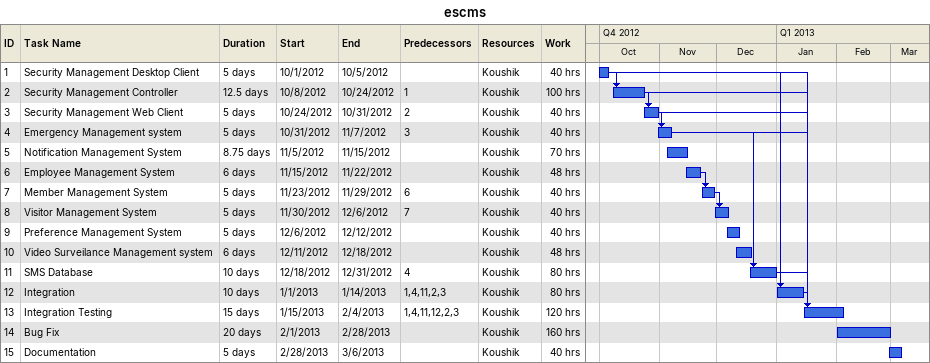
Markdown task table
escms

| ID | Task | Duration | Start | Finish | Predecessors | Resources | Work (h) |
|---|---|---|---|---|---|---|---|
| 1 | Security Management Desktop Client | 5d | 2012-10-01 | 2012-10-05 |  | Koushik | 40 |
| 2 | Security Management Controller | 12.5d | 2012-10-08 | 2012-10-24 | 1 | Koushik | 100 |
| 3 | Security Management Web Client | 5d | 2012-10-24 | 2012-10-31 | 2 | Koushik | 40 |
| 4 | Emergency Management system | 5d | 2012-10-31 | 2012-11-07 | 3 | Koushik | 40 |
| 5 | Notification Management System | 8.75d | 2012-11-05 | 2012-11-15 |  | Koushik | 70 |
| 6 | Employee Management System | 6d | 2012-11-15 | 2012-11-22 |  | Koushik | 48 |
| 7 | Member Management System | 5d | 2012-11-23 | 2012-11-29 | 6 | Koushik | 40 |
| 8 | Visitor Management System | 5d | 2012-11-30 | 2012-12-06 | 7 | Koushik | 40 |
| 9 | Preference Management System | 5d | 2012-12-06 | 2012-12-12 |  | Koushik | 40 |
| 10 | Video Surveilance Management system | 6d | 2012-12-11 | 2012-12-18 |  | Koushik | 48 |
| 11 | SMS Database | 10d | 2012-12-18 | 2012-12-31 | 4 | Koushik | 80 |
| 12 | Integration | 10d | 2013-01-01 | 2013-01-14 | 1, 4, 11, 2, 3 | Koushik | 80 |
| 13 | Integration Testing | 15d | 2013-01-15 | 2013-02-04 | 1, 4, 11, 12, 2, 3 | Koushik | 120 |
| 14 | Bug Fix | 20d | 2013-02-01 | 2013-02-28 |  | Koushik | 160 |
| 15 | Documentation | 5d | 2013-02-28 | 2013-03-06 |  | Koushik | 40 |
